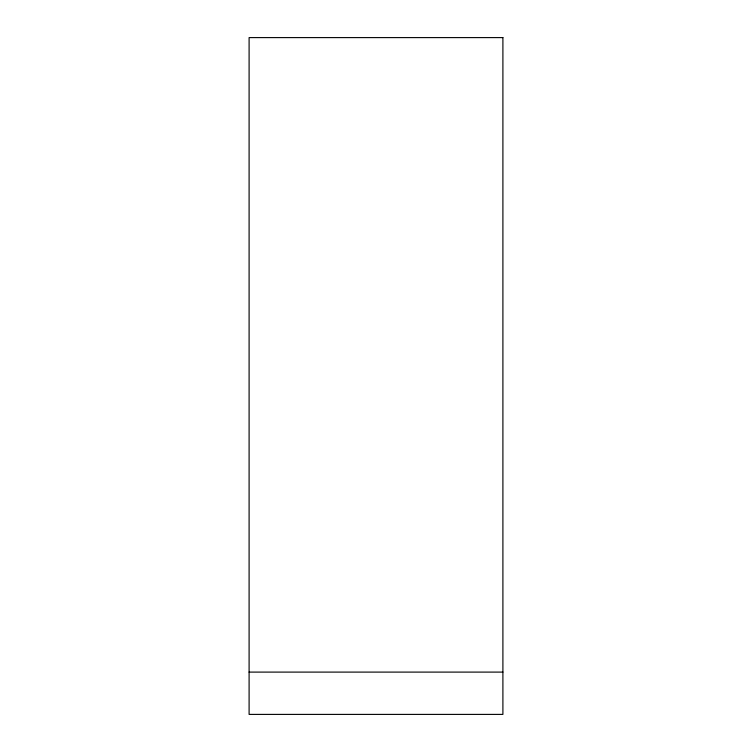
<?xml version="1.0" encoding="UTF-8"?>
<svg xmlns="http://www.w3.org/2000/svg" width="752" height="752" viewBox="0 0 752 752"><rect width="100%" height="100%" fill="white"/><g stroke="black" fill="none" stroke-linecap="round" stroke-linejoin="round"><path stroke-width="1.13" d="M249.1 672.1L502.9 672.1M502.9 37.6L249.1 37.6L249.1 714.4L502.9 714.4L502.9 37.6"/></g></svg>
